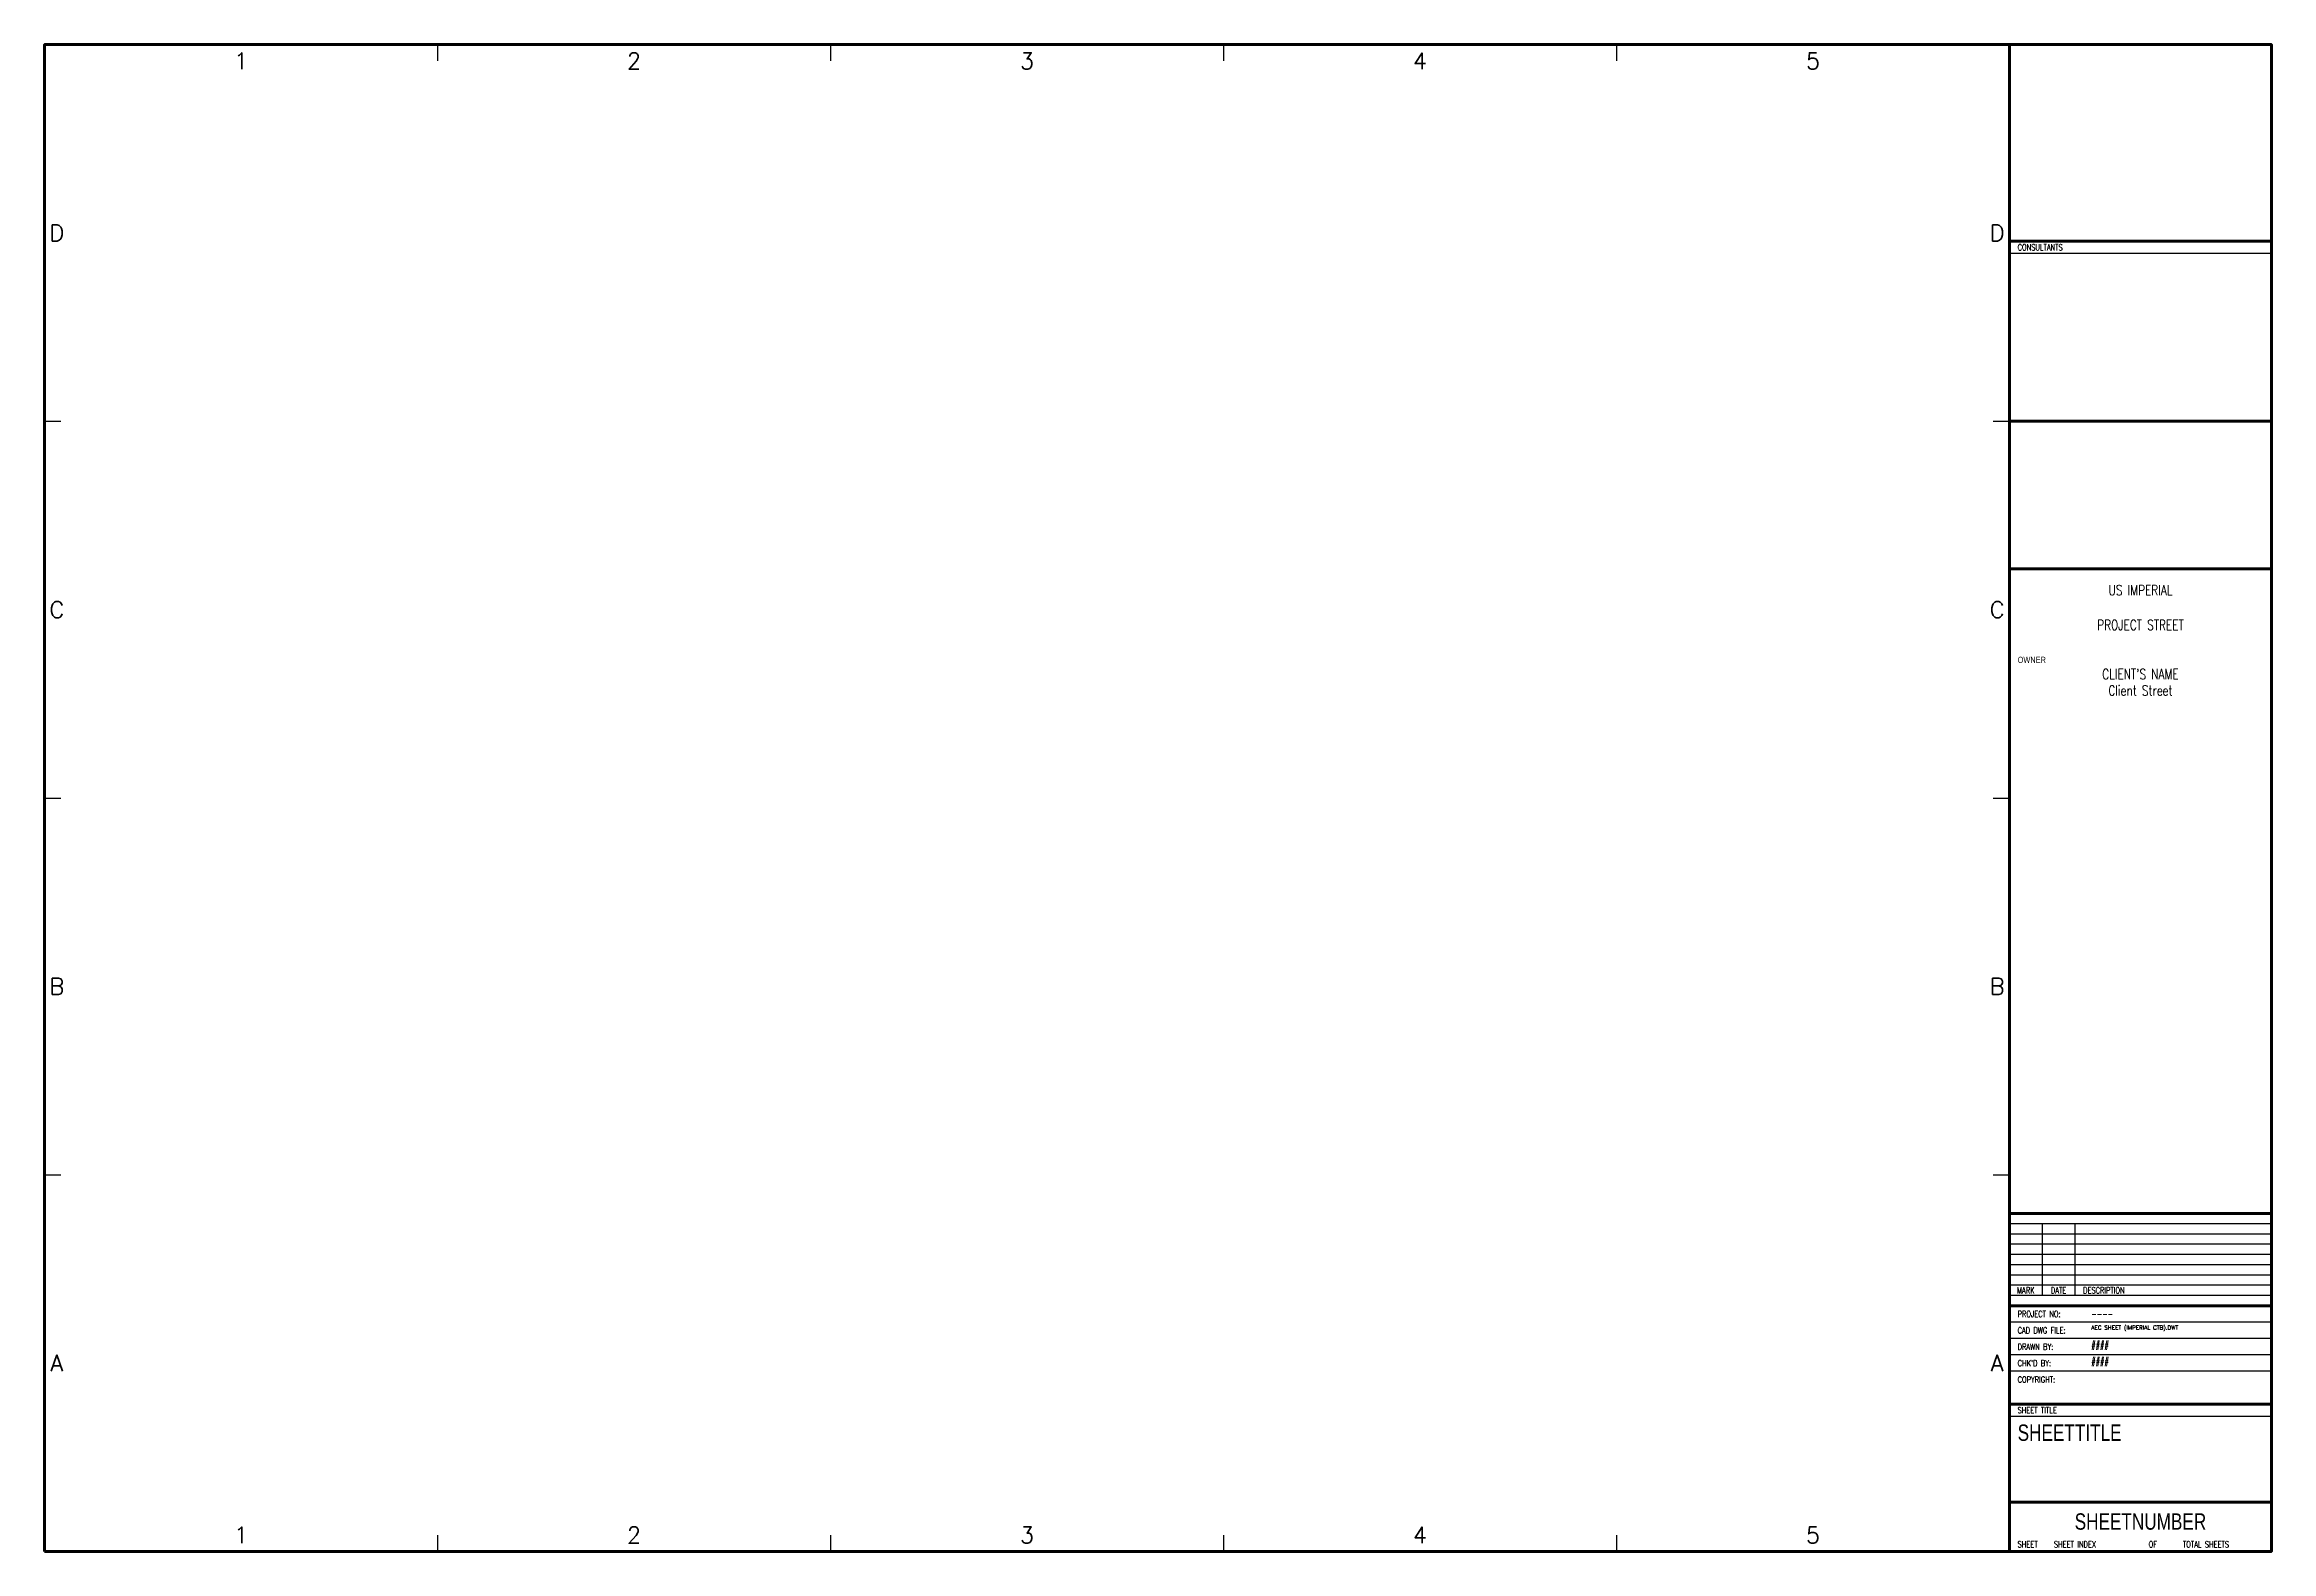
# Paper-space layout 'DH-102 SECOND LEVEL FLOOR PLAN' of a CAD drawing. Header units: inches. Extents: x 0 to 34, y 0 to 23.
import ezdxf
from ezdxf.enums import TextEntityAlignment as Align

# ---------------------------------------------------------------- set-up
doc = ezdxf.new("R2010")
doc.units = ezdxf.units.IN
doc.header["$LTSCALE"] = 0.5
doc.header["$MEASUREMENT"] = 0
for name, color, linetype, lineweight in [('A-Anno-Titl', 233, 'Continuous', 50), ('A-Anno-Titl-Bdry', 239, 'Continuous', 140), ('A-Anno-Titl-Note', 231, 'Continuous', 25), ('A-Anno-Titl-Otln', 236, 'Continuous', 140), ('A-Anno-Titl-Thin', 231, 'Continuous', 25)]:
    doc.layers.add(name, color=color, linetype=linetype, lineweight=lineweight)
doc.styles.add('Arch-Dim', font='romans.shx', dxfattribs={"width": 0.75})
doc.styles.add('RomanS', font='romans.shx')
doc.styles.add('Title-Fine', font='romans.shx', dxfattribs={"width": 0.75})
doc.styles.add('Title-Normal', font='arial.ttf', dxfattribs={"width": 0.75})

# ---------------------------------------------------------------- blocks, each defined once
blk = doc.blocks.new('Aec Arch D')
at = {"layer": 'A-Anno-Titl-Bdry'}
for p, q in [((30, 20), (34, 20)), ((30, 17.25), (34, 17.25)), ((34, 15), (30, 15)), ((34, 5.156), (30, 5.156)), ((34, 3.75), (30, 3.75)), ((34, 2.25), (30, 2.25)), ((34, 0.75), (30, 0.75))]:
    blk.add_line(p, q, dxfattribs=at)
at = {"layer": 'A-Anno-Titl-Otln'}
blk.add_line((30, 23), (30, 0), dxfattribs=at)
blk.add_lwpolyline([(0, 0), (34, 0), (34, 23), (0, 23)], close=True, dxfattribs=at)
at = {"layer": 'A-Anno-Titl-Thin'}
for p, q in [((6, 23), (6, 22.75)), ((12, 23), (12, 22.75)), ((18, 23), (18, 22.75)), ((24, 23), (24, 22.75)), ((34, 19.812), (30, 19.812)), ((0, 17.25), (0.25, 17.25)), ((29.75, 17.25), (30, 17.25)), ((0, 11.5), (0.25, 11.5)), ((29.75, 11.5), (30, 11.5)), ((0, 5.75), (0.25, 5.75)), ((29.75, 5.75), (30, 5.75)), ((34, 5), (30, 5)), ((34, 4.844), (30, 4.844)), ((30.5, 5), (30.5, 3.906)), ((31, 5), (31, 3.906)), ((34, 4.688), (30, 4.688)), ((34, 4.531), (30, 4.531)), ((34, 4.375), (30, 4.375)), ((34, 4.219), (30, 4.219)), ((34, 4.062), (30, 4.062)), ((34, 3.906), (30, 3.906)), ((34, 3.5), (30, 3.5)), ((34, 3.25), (30, 3.25)), ((34, 3), (30, 3)), ((34, 2.75), (30, 2.75)), ((34, 2.062), (30, 2.062)), ((6, 0.25), (6, 0)), ((12, 0.25), (12, 0)), ((18, 0.25), (18, 0)), ((24, 0.25), (24, 0))]:
    blk.add_line(p, q, dxfattribs=at)
at = {"layer": 'A-Anno-Titl', "style": 'RomanS'}
for s, p in [('1', (3, 22.75)), ('2', (9, 22.75)), ('3', (15, 22.75)), ('4', (21, 22.75)), ('5', (27, 22.75)), ('D', (0.188, 20.125)), ('D', (29.812, 20.125)), ('C', (0.188, 14.375)), ('C', (29.812, 14.375)), ('B', (0.188, 8.625)), ('B', (29.812, 8.625)), ('A', (0.188, 2.875)), ('A', (29.812, 2.875)), ('1', (3, 0.25)), ('2', (9, 0.25)), ('3', (15, 0.25)), ('4', (21, 0.25)), ('5', (27, 0.25))]:
    blk.add_text(s, height=0.25, dxfattribs=at).set_placement(p, align=Align.MIDDLE)
at = {"layer": 'A-Anno-Titl-Note', "width": 0.75}
for s, height, style, p in [('CONSULTANTS', 0.09375, 'Title-Fine', (30.125, 19.859)), ('OWNER', 0.0938, 'Title-Normal', (30.125, 13.562)), ('DESCRIPTION', 0.09375, 'Title-Fine', (31.125, 3.938)), ('CAD DWG FILE:', 0.09375, 'Title-Fine', (30.125, 3.327)), ('PROJECT NO:', 0.09375, 'Title-Fine', (30.125, 3.577)), ('DRAWN BY:', 0.0938, 'Title-Fine', (30.125, 3.077)), ("CHK'D BY:", 0.0938, 'Title-Fine', (30.125, 2.827)), ('COPYRIGHT:', 0.0938, 'Title-Fine', (30.125, 2.577)), ('SHEET TITLE', 0.09375, 'Title-Fine', (30.125, 2.109)), ('SHEET', 0.0938, 'Title-Fine', (30.125, 0.062)), ('OF', 0.0938, 'Title-Fine', (32.125, 0.062))]:
    blk.add_text(s, height=height, dxfattribs=dict(at, style=style)).set_placement(p)
at = {"layer": 'A-Anno-Titl-Note', "style": 'Title-Fine', "width": 0.75}
for s, p in [('MARK', (30.25, 3.938)), ('DATE', (30.75, 3.938))]:
    blk.add_text(s, height=0.0938, dxfattribs=at).set_placement(p, align=Align.CENTER)

psp = doc.layouts.new('DH-102 SECOND LEVEL FLOOR PLAN')

# ---------------------------------------------------------------- block references
psp.add_blockref('Aec Arch D', (0, 0))

# ---------------------------------------------------------------- texts
at = {"layer": 'A-Anno-Titl'}
for s, insert, char_height, width, attachment_point, style in [('US IMPERIAL', (32, 14.75), 0.15625, 3.76213, 2, 'Arch-Dim'), ('PROJECT STREET', (32, 14.219), 0.15625, 3.76213, 2, 'Arch-Dim'), ("CLIENT'S NAME", (32, 13.469), 0.15625, 3.76114, 2, 'Arch-Dim'), ('Client Street', (32, 13.219), 0.15625, 3.74076, 2, 'Arch-Dim'), ('AEC SHEET (IMPERIAL CTB).DWT', (31.25, 3.448), 0.0625, 2.625, 1, 'RomanS'), ('----', (31.25, 3.577), 0.0938, 2.625, 7, 'Title-Fine'), ('####', (31.25, 3.077), 0.0938, 2.625, 7, 'Title-Fine'), ('####', (31.25, 2.827), 0.0938, 2.625, 7, 'Title-Fine'), ('SHEETTITLE', (30.125, 1.938), 0.25, 3.75, 1, 'Title-Normal'), ('SHEETNUMBER', (32, 0.328), 0.25, 3.76152, 8, 'Title-Normal'), ('SHEET INDEX', (31, 0.062), 0.09375, 1, 8, 'Arch-Dim'), ('TOTAL SHEETS', (33, 0.062), 0.09375, 1, 8, 'Arch-Dim')]:
    psp.add_mtext(s, dxfattribs=dict(at, insert=insert, char_height=char_height, width=width, attachment_point=attachment_point, style=style))

doc.saveas('drawing.dxf')
